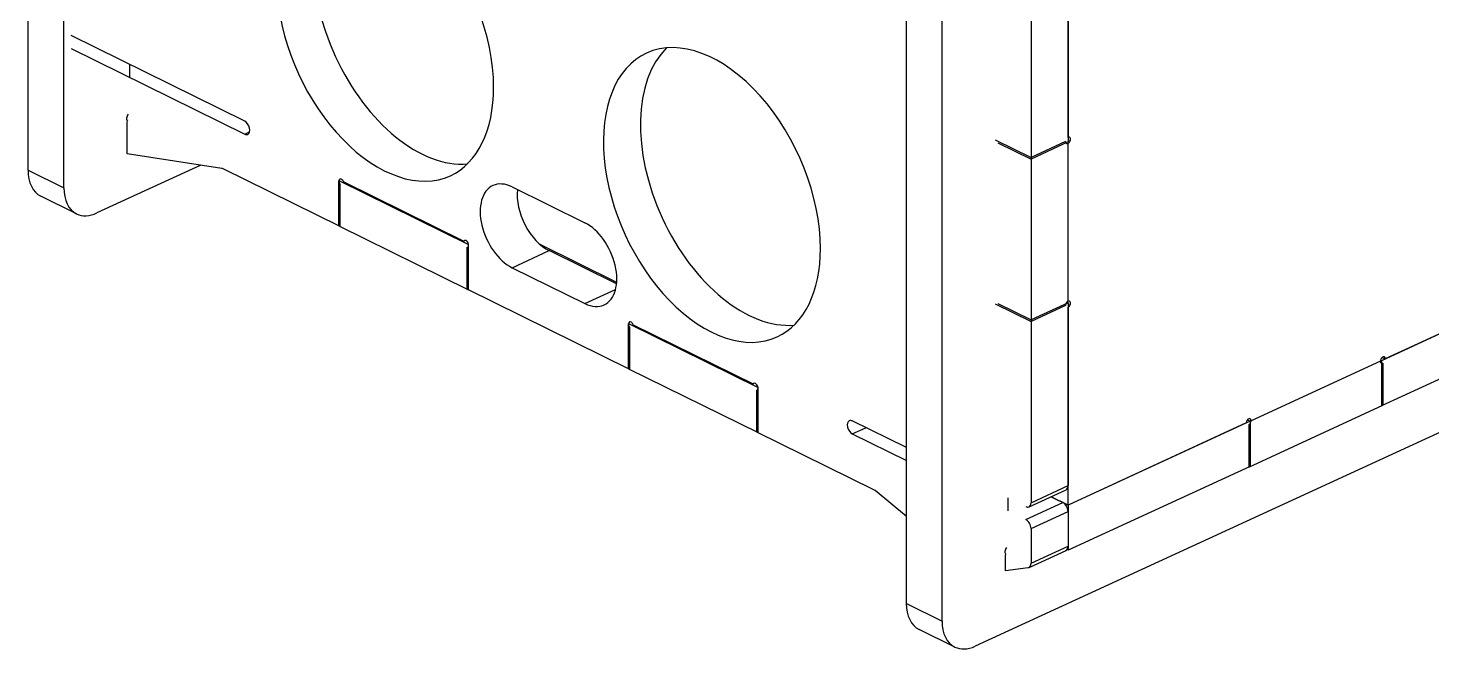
# Model space of a CAD drawing. Header units: millimetres. Extents: x -72 to 43, y -70 to 80.
# Drawn here: x -71.8 to 4.6, y -70.4 to -36.5 of the extents above; entities that cross this region are included whole.
import ezdxf

# ---------------------------------------------------------------- set-up
doc = ezdxf.new("R2010")
doc.units = ezdxf.units.MM
doc.layers.add('Sketch064', color=7, linetype='CONTINUOUS')

msp = doc.modelspace()

# ---------------------------------------------------------------- linework, layer by layer
at = {"layer": 'Sketch064'}
for p, q in [((-71.837, -44.255), (-71.837, -4.518)), ((-69.891, -45.215), (-69.891, -5.477)), ((-24.032, -67.835), (-24.032, -28.097)), ((-22.087, -68.794), (-22.087, -29.057)), ((-15.232, -42.469), (-15.232, -31.709)), ((-15.232, -32.764), (-15.232, -42.721)), ((-17.245, -33.692), (-17.245, -43.648)), ((-60.047, -41.591), (-69.497, -36.93)), ((-69.497, -37.634), (-60.047, -42.295)), ((-66.296, -39.213), (-66.296, -38.509)), ((-66.439, -43.361), (-66.439, -41.603)), ((40.984, -41.952), (-20.289, -70.164)), ((-60.047, -42.295), (-59.78, -42.172)), ((-19.191, -42.6), (-17.245, -43.56)), ((-19.046, -42.76), (-17.245, -43.648)), ((-15.366, -42.695), (-17.245, -43.56)), ((-15.232, -42.721), (-17.245, -43.648)), ((-61.288, -44.156), (-66.439, -43.361)), ((-15.232, -51.392), (-15.232, -42.797)), ((-71.837, -44.255), (-69.891, -45.215)), ((-62.435, -43.979), (-68.093, -46.585)), ((-54.846, -47.322), (-61.216, -44.179)), ((-17.245, -43.56), (-17.245, -52.483)), ((-54.916, -47.287), (-54.916, -44.826)), ((-54.916, -44.826), (-47.863, -48.304)), ((-54.846, -47.322), (-54.846, -45.043)), ((-54.656, -44.897), (-48.123, -48.119)), ((-69.199, -46.629), (-71.145, -45.669)), ((-45.49, -45.167), (-41.53, -47.121)), ((21.644, -45.501), (1.831, -54.623)), ((21.438, -45.596), (2.037, -54.529)), ((-54.916, -47.287), (-47.863, -50.766)), ((-48.036, -48.079), (-48.123, -48.119)), ((21.644, -47.963), (1.831, -57.085)), ((-47.932, -50.732), (-47.932, -48.454)), ((-47.863, -50.766), (-47.863, -48.304)), ((-45.49, -49.563), (-43.476, -48.636)), ((-39.799, -50.362), (-43.963, -48.308)), ((-39.806, -50.446), (-43.476, -48.636)), ((-45.49, -49.563), (-41.53, -51.516)), ((-39.087, -55.095), (-47.932, -50.732)), ((-41.53, -51.516), (-39.86, -50.747)), ((-19.191, -51.524), (-17.245, -52.483)), ((-19.046, -51.507), (-17.245, -52.395)), ((-15.232, -51.468), (-17.245, -52.395)), ((-15.366, -51.618), (-17.245, -52.483)), ((-15.293, -51.438), (-15.232, -51.468)), ((-15.232, -51.468), (-15.232, -61.425)), ((-15.232, -62.479), (-15.232, -51.72)), ((-39.157, -55.06), (-39.157, -52.599)), ((-39.157, -52.599), (-32.104, -56.077)), ((-38.897, -52.67), (-32.364, -55.892)), ((-17.245, -52.395), (-17.245, -62.352)), ((-39.087, -55.095), (-39.087, -52.816)), ((1.768, -54.652), (-5.263, -57.89)), ((1.776, -54.596), (1.831, -54.623)), ((1.831, -54.623), (1.831, -57.085)), ((1.87, -54.446), (2.037, -54.529)), ((1.903, -54.754), (1.903, -57.052)), ((-39.157, -55.06), (-32.104, -58.539)), ((-32.277, -55.852), (-32.364, -55.892)), ((-32.174, -58.505), (-32.174, -56.227)), ((-32.104, -58.539), (-32.104, -56.077)), ((-5.397, -60.413), (1.903, -57.052)), ((-24.032, -59.356), (-26.973, -57.905)), ((-5.325, -57.918), (-15.232, -62.479)), ((-5.531, -58.013), (-15.232, -62.479)), ((-5.47, -57.847), (-5.325, -57.918)), ((-5.325, -57.918), (-5.325, -60.38)), ((-25.803, -61.647), (-32.174, -58.505)), ((-26.973, -58.608), (-26.235, -58.269)), ((-26.973, -58.608), (-24.032, -60.059)), ((-5.397, -58.115), (-5.397, -60.413)), ((-5.325, -60.38), (-15.232, -64.941)), ((-24.032, -63.108), (-25.731, -61.694)), ((-17.356, -62.578), (-15.342, -61.651)), ((-17.245, -62.352), (-15.232, -61.425)), ((-18.491, -62.792), (-18.491, -62.089)), ((-17.523, -63.27), (-15.509, -62.342)), ((-16.154, -62.025), (-15.509, -62.342)), ((-16.154, -62.025), (-15.232, -62.479)), ((-15.232, -62.479), (-16.154, -62.025)), ((-15.232, -62.479), (-15.232, -64.941)), ((-17.245, -63.758), (-15.232, -62.831)), ((-15.232, -62.831), (-15.232, -64.724)), ((-17.245, -63.758), (-17.245, -65.651)), ((-17.356, -65.877), (-15.342, -64.95)), ((-17.245, -65.651), (-15.232, -64.724)), ((-15.232, -64.941), (-15.291, -64.912)), ((-18.635, -66.062), (-18.635, -65.183)), ((-17.399, -65.89), (-18.635, -66.062)), ((-24.032, -67.835), (-22.087, -68.794)), ((-21.395, -70.208), (-23.34, -69.249))]:
    msp.add_line(p, q, dxfattribs=at)
for centre, major_axis, ratio, start_param, end_param in [((-50.39, -35.907), (-3.555, 7.721), 0.610857, 0.215133, 2.926459), ((-52.404, -36.834), (-3.555, 7.721), 0.610857, 4.066497, 0), ((-52.404, -36.834), (-3.555, 7.721), 0.610857, 0, 3.141593), ((-34.616, -45.607), (-3.555, 7.721), 0.610857, 4.066497, 0), ((-34.616, -45.607), (-3.555, 7.721), 0.610857, 0, 3.141593), ((-32.602, -44.68), (-3.555, 7.721), 0.610857, 0.215133, 2.926459), ((-52.404, -36.834), (-3.555, 7.721), 0.610857, 3.141593, 4.066497), ((-66.296, -41.361), (-0.111, -0.224), 0.632255, 4.327708, 0), ((-60.047, -41.943), (-0.167, 0.363), 0.610857, 3.141593, 5.637293), ((-60.047, -41.943), (-0.167, 0.363), 0.610857, 2.495701, 3.141593), ((-15.232, -42.633), (-0.083, -0.167), 0.632255, 5.374906, 0), ((-15.232, -42.633), (-0.083, -0.167), 0.632255, 3.141593, 3.804109), ((-15.232, -42.633), (-0.083, -0.167), 0.632255, 0.662517, 3.141593), ((-15.232, -42.633), (-0.083, -0.167), 0.632255, 0, 0.662517), ((-70.039, -43.427), (-1.106, -2.242), 0.632255, 5.374906, 0), ((-61.216, -44.531), (-0.167, 0.363), 0.610857, 5.637293, 5.899093), ((-54.776, -44.925), (-0.084, 0.182), 0.610857, 0, 1.972102), ((-54.776, -44.925), (-0.084, 0.182), 0.610857, 5.637293, 0), ((-54.776, -44.925), (-0.084, 0.182), 0.610857, 4.590096, 5.637293), ((-45.49, -47.365), (-1.046, 2.271), 0.610857, 5.637293, 0), ((-68.093, -44.387), (-1.106, -2.242), 0.632255, 5.374906, 0), ((-45.49, -47.365), (-1.046, 2.271), 0.610857, 0, 2.495701), ((-43.476, -46.438), (-1.046, 2.271), 0.610857, 0.798329, 2.495701), ((-68.093, -44.387), (-1.106, -2.242), 0.632255, 0, 0.662517), ((-41.53, -49.318), (-1.046, 2.271), 0.610857, 3.141593, 5.637293), ((-48.002, -48.267), (-0.084, 0.182), 0.610857, 0, 0.401306), ((-48.002, -48.267), (-0.084, 0.182), 0.610857, 5.637293, 0), ((-48.002, -48.267), (-0.084, 0.182), 0.610857, 3.141593, 5.637293), ((-48.002, -48.267), (-0.084, 0.182), 0.610857, 3.0193, 3.141593), ((-34.616, -45.607), (-3.555, 7.721), 0.610857, 3.141593, 4.066497), ((-41.53, -49.318), (-1.046, 2.271), 0.610857, 2.495701, 3.141593), ((-15.232, -51.556), (-0.083, -0.167), 0.632255, 3.804109, 5.374906), ((-15.232, -51.556), (-0.083, -0.167), 0.632255, 3.141593, 3.804109), ((-15.232, -51.556), (-0.083, -0.167), 0.632255, 0.662517, 3.141593), ((-39.018, -52.698), (-0.084, 0.182), 0.610857, 0, 1.972102), ((-39.018, -52.698), (-0.084, 0.182), 0.610857, 5.637293, 0), ((-39.018, -52.698), (-0.084, 0.182), 0.610857, 4.590096, 5.637293), ((1.903, -54.59), (-0.083, -0.167), 0.632255, 3.141593, 5.374906), ((1.903, -54.59), (-0.083, -0.167), 0.632255, 5.374906, 0), ((1.903, -54.59), (-0.083, -0.167), 0.632255, 0, 0.662517), ((1.903, -54.59), (-0.083, -0.167), 0.632255, 2.233313, 3.141593), ((-32.243, -56.04), (-0.084, 0.182), 0.610857, 0, 0.401306), ((-32.243, -56.04), (-0.084, 0.182), 0.610857, 5.637293, 0), ((-32.243, -56.04), (-0.084, 0.182), 0.610857, 3.141593, 5.637293), ((-32.243, -56.04), (-0.084, 0.182), 0.610857, 3.0193, 3.141593), ((-26.973, -58.257), (-0.167, 0.363), 0.610857, 0, 2.495701), ((-26.973, -58.257), (-0.167, 0.363), 0.610857, 5.637293, 0), ((-5.397, -57.951), (-0.083, -0.167), 0.632255, 3.141593, 5.374906), ((-5.397, -57.951), (-0.083, -0.167), 0.632255, 0.662517, 2.233313), ((-5.397, -57.951), (-0.083, -0.167), 0.632255, 2.233313, 3.141593), ((-25.803, -61.999), (-0.167, 0.363), 0.610857, 5.375494, 5.637293), ((-15.509, -61.287), (0.167, -0.363), 0.610857, 0, 0.924904), ((-17.523, -62.215), (0.167, -0.363), 0.610857, 5.637293, 0), ((-17.523, -62.215), (0.167, -0.363), 0.610857, 0, 0.924904), ((-15.509, -62.694), (0.167, -0.363), 0.610857, 0.924904, 2.495701), ((-17.523, -63.621), (0.167, -0.363), 0.610857, 0.924904, 2.495701), ((-18.491, -64.941), (-0.111, -0.224), 0.632255, 4.327708, 0), ((-15.509, -64.587), (0.167, -0.363), 0.610857, 6.100941, 0), ((-15.509, -64.587), (0.167, -0.363), 0.610857, 0, 0.924904), ((-17.523, -65.514), (0.167, -0.363), 0.610857, 0, 0.924904), ((-17.523, -65.514), (0.167, -0.363), 0.610857, 6.100941, 0), ((-22.235, -67.007), (-1.106, -2.242), 0.632255, 5.374906, 0), ((-20.289, -67.966), (-1.106, -2.242), 0.632255, 5.374906, 0), ((-20.289, -67.966), (-1.106, -2.242), 0.632255, 0, 0.662517)]:
    msp.add_ellipse(centre, major_axis=major_axis, ratio=ratio, start_param=start_param, end_param=end_param, dxfattribs=at)

doc.saveas('drawing.dxf')
